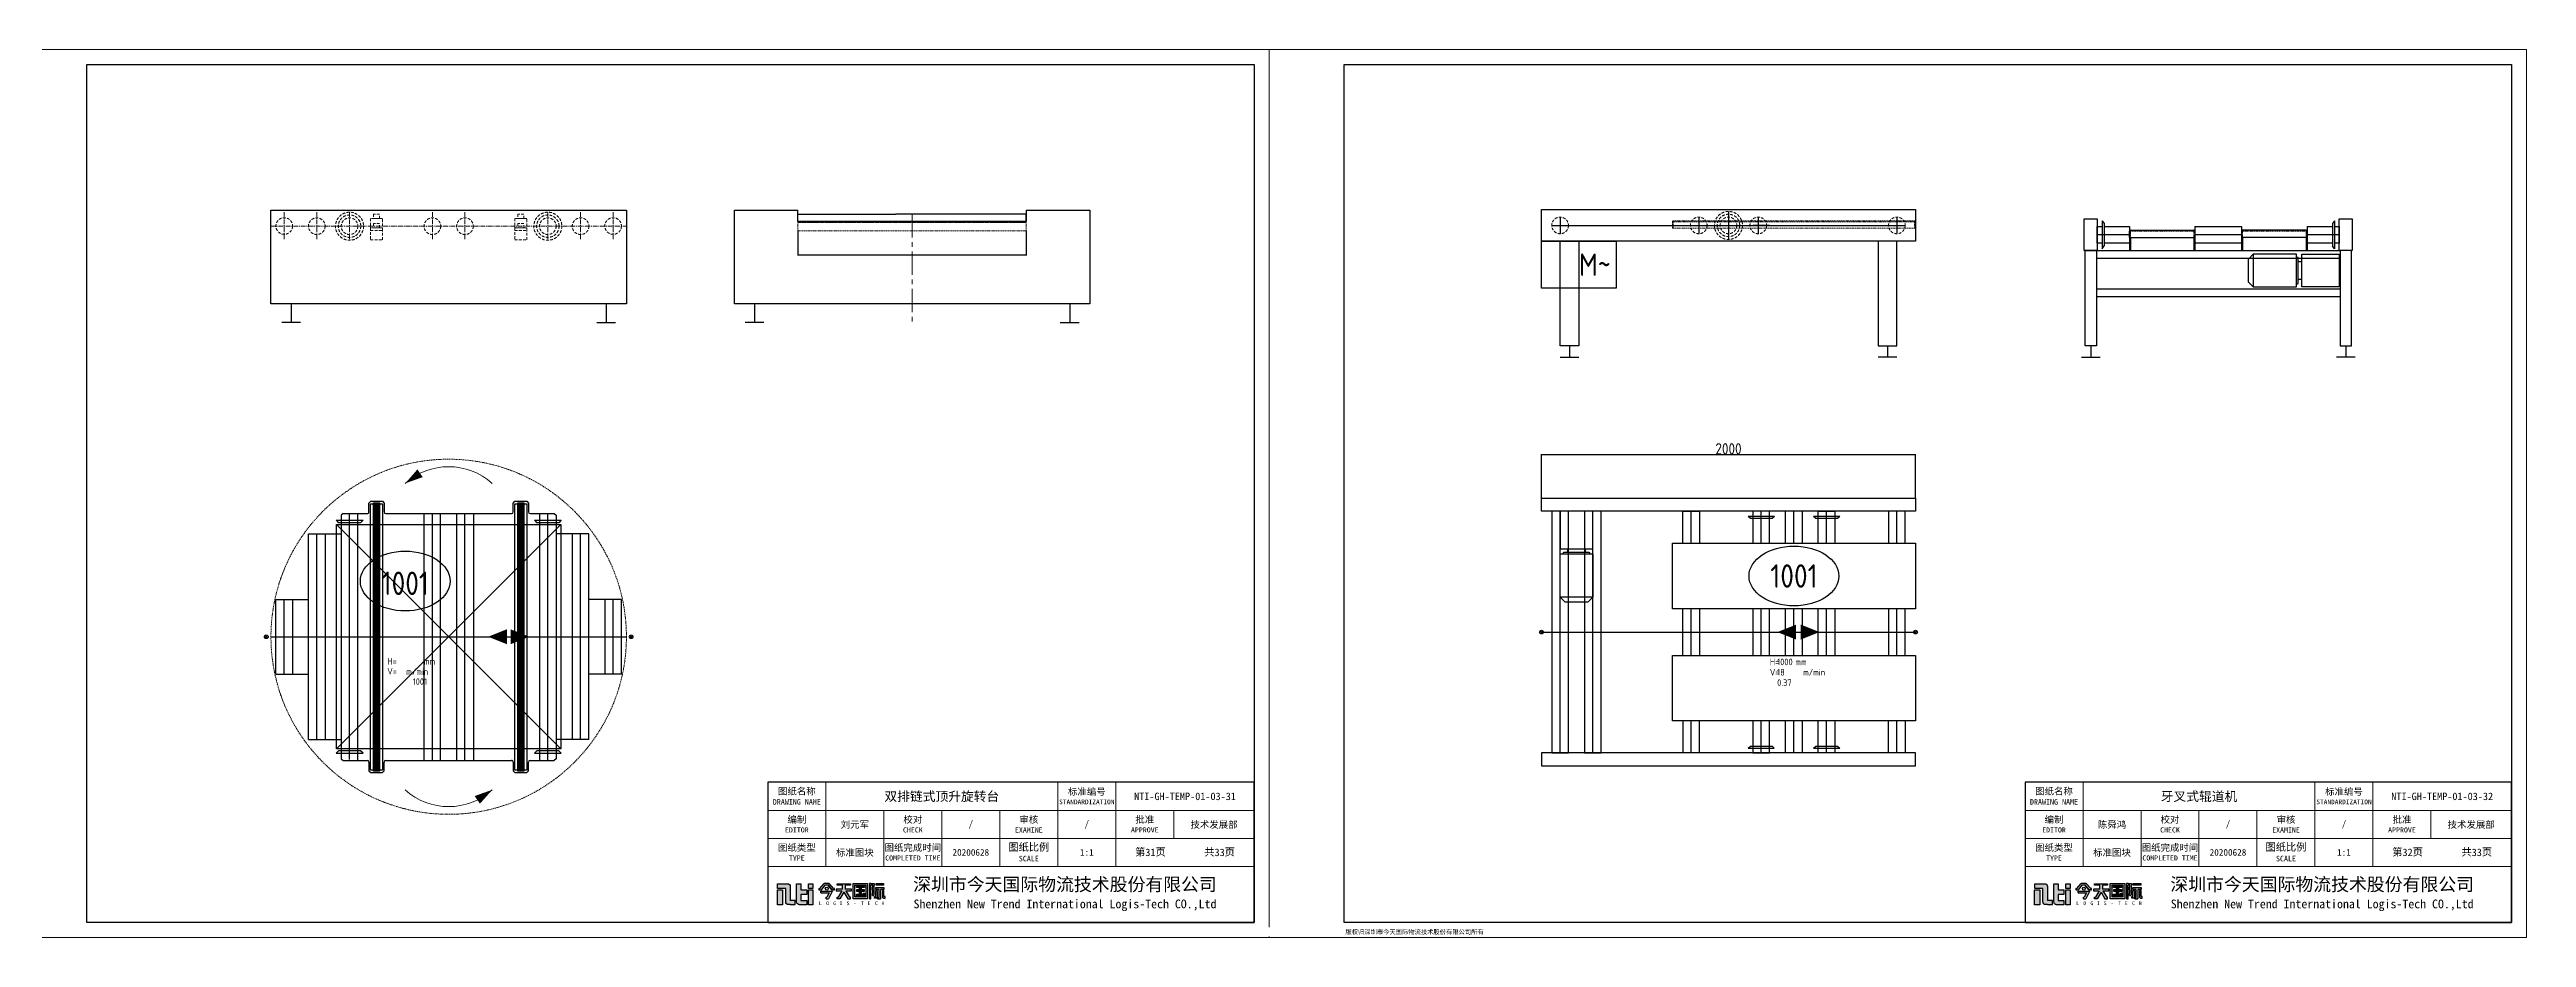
# Model space of a CAD drawing. Header units: millimetres. Extents: x 13310 to 204601, y -25828 to 2684.
# Drawn here: x 191361 to 204601, y -16324 to -11572 of the extents above; entities that cross this region are included whole.
import ezdxf
from ezdxf.enums import TextEntityAlignment as Align

# ---------------------------------------------------------------- set-up
doc = ezdxf.new("R2010")
doc.units = ezdxf.units.MM
for name, pattern in [('CENTER', [2, 1.25, -0.25, 0.25, -0.25]), ('DASHED', [0.75, 0.5, -0.25]), ('DASHED2', [9.525, 6.35, -3.175])]:
    doc.linetypes.add(name, pattern=pattern)
for name, color, linetype, lineweight in [('NTI-中心线层', 1, 'CENTER', 5), ('NTI-标注层', 3, 'Continuous', 9), ('NTI-细实线', 7, 'Continuous', 9), ('NTI-虚线层', 5, 'DASHED2', 9)]:
    doc.layers.add(name, color=color, linetype=linetype, lineweight=lineweight)
for name, color, linetype in [('NTI-功率', 6, 'Continuous'), ('NTI-电气控制', 1, 'Continuous'), ('NTI-粗实线', 7, 'Continuous'), ('NTI-编号层', 6, 'Continuous')]:
    doc.layers.add(name, color=color, linetype=linetype)
doc.layers.add('NTI-输送设备', color=7, linetype='Continuous', plot=False)
doc.styles.add('NTI标准图块应用文字样式', font='gbenor.shx', dxfattribs={"height": 3.5})
doc.styles.get("Standard").update_dxf_attribs({"font": 'gbenor.shx'})
doc.styles.add('标题栏', font='')
doc.styles.get('标题栏').set_extended_font_data('SimSun')
doc.dimstyles.new('ISO-25', dxfattribs={"dimtxt": 2.5, "dimasz": 2.5, "dimexe": 1.25, "dimexo": 0.625, "dimtad": 1, "dimtxsty": 'Standard', "dimcen": 2.5, "dimadec": 0, "dimazin": 0, "dimtfac": 1, "dimtmove": 0, "dimatfit": 3, "dimfxl": 1, "dimarcsym": 0})

# ---------------------------------------------------------------- blocks, each defined once
blk = doc.blocks.new('*U246')
for p, q in [((-842, 0), (-842, -100)), ((842, 0), (842, -100)), ((-792, -100), (-892, -100)), ((792, -100), (892, -100))]:
    blk.add_line(p, q)
blk.add_lwpolyline([(-950, 500), (950, 500), (950, 0), (-950, 0)], close=True)
at = {"layer": 'NTI-中心线层', "color": 1, "ltscale": 20}
for p, q in [((-950, 415), (950, 415)), ((-879, 490), (-879, 341)), ((-705, 490), (-705, 340)), ((-530, 490), (-530, 340)), ((-87, 490), (-87, 340)), ((87, 490), (87, 340)), ((530, 490), (530, 340)), ((705, 490), (705, 340)), ((879, 490), (879, 341))]:
    blk.add_line(p, q, dxfattribs=at)
at = {"layer": 'NTI-编号层', "linetype": 'DASHED', "lineweight": 9, "ltscale": 30}
for points in [[(-418, 342), (-353, 342), (-353, 406), (-418, 406)], [(-402, 406), (-369, 406), (-369, 430), (-402, 430)], [(353, 342), (418, 342), (418, 406), (353, 406)], [(369, 406), (402, 406), (402, 430), (369, 430)]]:
    blk.add_lwpolyline(points, close=True, dxfattribs=at)
at = {"layer": 'NTI-输送设备', "linetype": 'DASHED', "lineweight": 9, "ltscale": 30}
for points in [[(-418, 392), (-353, 392), (-353, 456), (-418, 456)], [(-402, 456), (-369, 456), (-369, 480), (-402, 480)], [(353, 392), (418, 392), (418, 456), (353, 456)], [(369, 456), (402, 456), (402, 480), (369, 480)]]:
    blk.add_lwpolyline(points, close=True, dxfattribs=at)
for centre, radius in [((-879, 416), 44.5), ((-705, 415), 44.5), ((-530, 415), 75), ((-530, 415), 60), ((-530, 415), 44.5), ((-87, 415), 44.5), ((87, 415), 44.5), ((530, 415), 75), ((530, 415), 60), ((530, 415), 44.5), ((705, 415), 44.5), ((879, 416), 44.5)]:
    blk.add_circle(centre, radius, dxfattribs=at)
blk = doc.blocks.new('*D238')
at = {"color": 0, "lineweight": -2, "transparency": 16777216}
for p, q in [((-610, 490), (-610, 359)), ((610, 490), (610, 359)), ((-608, 361), (608, 361))]:
    blk.add_line(p, q, dxfattribs=at)
at = {"color": 0, "transparency": 16777216}
for points in [[(-608, 361), (-608, 360), (-610, 361)], [(608, 361), (608, 360), (610, 361)]]:
    blk.add_solid(points, dxfattribs=at)
at = {"layer": 'Defpoints', "color": 0, "transparency": 16777216}
for p in [(-610, 491), (610, 491), (610, 361)]:
    blk.add_point(p, dxfattribs=at)
at = {"color": 0, "transparency": 16777216, "insert": (0, 363), "char_height": 2.5, "attachment_point": 5}
blk.add_mtext('1220', dxfattribs=at)
blk = doc.blocks.new('图块标准图框标题栏')
h = blk.add_hatch(color=1)
h.dxf.hatch_style = 1
h.paths.add_polyline_path([(-126.08, 8.76), (-127.42, 8.76), (-127.42, 4.73), (-126.08, 4.73)])
h.paths.add_polyline_path([(-124, 9.62, 0.414214), (-124.75, 10.37), (-125.22, 10.37), (-127.41, 10.37), (-127.41, 9.11), (-125.22, 9.11), (-125.22, 5.54, 0.414214), (-124.47, 4.79), (-124, 4.79), (-122.69, 4.79), (-122.69, 5.9), (-124, 5.9)])
h.paths.add_polyline_path([(-121.17, 8.75), (-121.17, 10.37), (-122.3, 10.37), (-122.3, 5.5, 0.414214), (-121.55, 4.75), (-121.17, 4.75), (-119.6, 4.75), (-119.6, 5.89), (-121.17, 5.89), (-121.17, 7.51), (-119.6, 7.51), (-119.6, 8.75)])
h.paths.add_polyline_path([(-117.97, 8.75), (-119.09, 8.75), (-119.09, 4.75), (-117.97, 4.75)])
h.paths.add_polyline_path([(-117.97, 10.37), (-119.09, 10.37), (-119.09, 9.13), (-117.97, 9.13)])
h = blk.add_hatch(color=256)
h.dxf.hatch_style = 1
h.paths.add_polyline_path([(-113.64, 10.45), (-114.96, 10.45), (-116.14, 9.05), (-116.4, 9.05), (-116.4, 8.75), (-115.7, 8.75), (-114.6, 10.05), (-114, 10.05), (-112.9, 8.75), (-112.2, 8.75), (-112.2, 9.05), (-112.45, 9.05)])
h.paths.add_polyline_path([(-113.88, 9.05, 1), (-114.66, 9.05, 1)])
h.paths.add_polyline_path([(-112.8, 8.25), (-112.8, 8.35), (-115.8, 8.35), (-115.8, 7.95), (-113.6, 7.95), (-114.2, 6.75), (-114.4, 6.75), (-114.4, 6.35), (-113.75, 6.35)])
h.paths.add_polyline_path([(-107.63, 8.95), (-109.33, 8.95), (-109.33, 9.95), (-107.93, 9.95), (-107.93, 10.35), (-111.43, 10.35), (-111.43, 9.95), (-110.03, 9.95), (-110.03, 8.95), (-111.73, 8.95), (-111.73, 8.45), (-110.19, 8.45), (-111.19, 6.75), (-111.43, 6.75), (-111.43, 6.35), (-110.73, 6.35), (-109.68, 8.14), (-108.63, 6.35), (-107.93, 6.35), (-107.93, 6.75), (-108.16, 6.75), (-109.16, 8.45), (-107.63, 8.45)])
h.paths.add_polyline_path([(-103.33, 10.45), (-107.23, 10.45), (-107.23, 6.35), (-103.33, 6.35)])
h.paths.add_polyline_path([(-106.73, 9.95), (-103.83, 9.95), (-103.83, 6.85), (-106.73, 6.85)], flags=16)
h.paths.add_polyline_path([(-106.33, 8.75), (-105.53, 8.75), (-105.53, 9.35), (-106.33, 9.35), (-106.33, 9.65), (-104.13, 9.65), (-104.13, 9.35), (-105.03, 9.35), (-105.03, 8.75), (-104.13, 8.75), (-104.13, 8.35), (-105.03, 8.35), (-105.03, 7.55), (-104.43, 7.55), (-104.43, 7.85), (-104.13, 7.85), (-104.13, 7.55), (-104.13, 7.15), (-106.33, 7.15), (-106.33, 7.55), (-105.53, 7.55), (-105.53, 8.35), (-106.33, 8.35)], flags=0)
h.paths.add_polyline_path([(-101.57, 8.95), (-101.67, 9.05), (-101.67, 9.15), (-101.57, 9.25), (-101.57, 9.95), (-101.57, 10.45), (-102.47, 10.45), (-102.87, 10.45), (-102.87, 6.35), (-102.47, 6.35), (-102.47, 9.95), (-101.97, 9.95), (-101.97, 9.45), (-102.07, 9.45), (-102.07, 8.75), (-101.97, 8.65), (-101.97, 7.85), (-102.07, 7.75), (-102.07, 7.25), (-101.97, 7.25), (-101.82, 7.25, 0.414214), (-101.57, 7.5)])
h.paths.add_polyline_path([(-98.97, 9.35), (-101.17, 9.35), (-101.17, 8.85), (-100.37, 8.85), (-100.37, 6.65), (-100.67, 6.65), (-100.67, 6.35), (-100.37, 6.35), (-100.07, 6.35), (-100.02, 6.35, 0.414214), (-99.77, 6.6), (-99.77, 8.85), (-98.97, 8.85)])
h.paths.add_polyline_path([(-99.07, 10.45), (-101.07, 10.45), (-101.07, 9.95), (-99.07, 9.95)])
h.paths.add_polyline_path([(-100.77, 8.55), (-101.17, 8.55), (-101.17, 6.95), (-101.47, 6.95), (-101.47, 6.55), (-101.17, 6.55), (-101.02, 6.55, 0.414214), (-100.77, 6.8)])
h.paths.add_polyline_path([(-98.97, 8.55), (-99.37, 8.55), (-99.37, 6.8, 0.414214), (-99.12, 6.55), (-98.97, 6.55), (-98.67, 6.55), (-98.67, 6.95), (-98.97, 6.95)])
h = blk.add_hatch(color=256)
h.dxf.hatch_style = 1
h.paths.add_polyline_path([(-105.03, 8.75), (-105.03, 9.35), (-104.13, 9.35), (-104.13, 9.65), (-106.33, 9.65), (-106.33, 9.35), (-105.53, 9.35), (-105.53, 8.75), (-106.33, 8.75), (-106.33, 8.35), (-105.53, 8.35), (-105.53, 7.55), (-106.33, 7.55), (-106.33, 7.15), (-104.13, 7.15), (-104.13, 7.55), (-104.13, 7.85), (-104.43, 7.85), (-104.43, 7.55), (-105.03, 7.55), (-105.03, 8.35), (-104.13, 8.35), (-104.13, 8.75)])
for p, q in [((-116.4, 9.05), (-116.4, 8.75)), ((-116.4, 9.05), (-116.14, 9.05)), ((-116.4, 8.75), (-115.7, 8.75)), ((-116.14, 9.05), (-114.96, 10.45)), ((-115.8, 7.95), (-113.6, 7.95)), ((-115.7, 8.75), (-114.6, 10.05)), ((-113.64, 10.45), (-114.96, 10.45)), ((-114.6, 10.05), (-114, 10.05)), ((-114.6, 10.05), (-114, 10.05)), ((-114.4, 6.35), (-114.4, 6.75)), ((-114.4, 6.75), (-114.2, 6.75)), ((-113.6, 7.95), (-114.2, 6.75)), ((-114, 10.05), (-112.9, 8.75)), ((-112.9, 8.75), (-114, 10.05)), ((-112.8, 8.25), (-113.75, 6.35)), ((-112.45, 9.05), (-113.64, 10.45)), ((-112.9, 8.75), (-112.2, 8.75)), ((-112.2, 8.75), (-112.9, 8.75)), ((-112.2, 9.05), (-112.45, 9.05)), ((-112.2, 8.75), (-112.2, 9.05)), ((-111.43, 6.75), (-111.19, 6.75)), ((-111.43, 6.35), (-111.43, 6.75)), ((-110.19, 8.45), (-111.19, 6.75)), ((-109.68, 8.14), (-110.73, 6.35)), ((-109.68, 8.14), (-108.63, 6.35)), ((-109.16, 8.45), (-108.16, 6.75)), ((-107.93, 6.75), (-108.16, 6.75)), ((-107.93, 6.35), (-107.93, 6.75)), ((-102.07, 7.25), (-101.97, 7.25)), ((-101.57, 9.25), (-101.67, 9.15)), ((-101.67, 9.15), (-101.67, 9.05)), ((-101.57, 8.95), (-101.67, 9.05)), ((-110.73, 6.35), (-111.43, 6.35)), ((-108.63, 6.35), (-107.93, 6.35))]:
    blk.add_line(p, q)
at = {"color": 7, "linetype": 'Continuous'}
for p, q in [((-115.8, 7.95), (-115.8, 8.35)), ((-115.8, 8.35), (-112.8, 8.35)), ((-112.8, 8.35), (-112.8, 8.25)), ((-99.77, 6.6), (-99.77, 8.65))]:
    blk.add_line(p, q, dxfattribs=at)
at = {"color": 1}
for points in [[(-127.42, 8.76), (-126.08, 8.76), (-126.08, 4.73), (-127.42, 4.73)], [(-119.09, 10.37), (-117.97, 10.37), (-117.97, 9.13), (-119.09, 9.13)], [(-119.09, 8.75), (-117.97, 8.75), (-117.97, 4.75), (-119.09, 4.75)]]:
    blk.add_lwpolyline(points, close=True, dxfattribs=at)
for points in [[(-125.22, 9.11), (-127.41, 9.11), (-127.41, 10.37), (-125.22, 10.37)], [(-121.17, 8.75), (-119.6, 8.75), (-119.6, 7.51), (-121.17, 7.51)], [(-121.17, 7.51), (-121.17, 5.89)], [(-124, 4.79), (-122.69, 4.79), (-122.69, 5.9), (-124, 5.9)], [(-121.17, 5.89), (-119.6, 5.89), (-119.6, 4.75), (-121.17, 4.75)]]:
    blk.add_lwpolyline(points, dxfattribs=at)
for points in [[(-125.22, 10.37), (-124.75, 10.37, -0.414214), (-124, 9.62), (-124, 5.9)], [(-124, 4.79), (-124.47, 4.79, -0.414214), (-125.22, 5.54), (-125.22, 9.11)], [(-121.17, 4.75), (-121.55, 4.75, -0.414214), (-122.3, 5.5), (-122.3, 10.37), (-121.17, 10.37), (-121.17, 8.75)]]:
    blk.add_lwpolyline(points, format="xyb", dxfattribs=at)
for points in [[(-110.03, 8.95), (-111.73, 8.95), (-111.73, 8.45), (-110.19, 8.45)], [(-110.03, 9.95), (-111.43, 9.95), (-111.43, 10.35), (-107.93, 10.35), (-107.93, 9.95), (-109.33, 9.95)], [(-110.03, 8.95), (-110.03, 9.95)], [(-109.33, 9.95), (-109.33, 8.95)], [(-109.16, 8.45), (-107.63, 8.45), (-107.63, 8.95), (-109.33, 8.95)], [(-105.53, 9.35), (-106.33, 9.35), (-106.33, 9.65), (-104.13, 9.65), (-104.13, 9.35), (-105.03, 9.35)], [(-105.53, 8.75), (-106.33, 8.75), (-106.33, 8.35), (-105.53, 8.35)], [(-104.13, 7.55), (-104.13, 7.15), (-106.33, 7.15), (-106.33, 7.55), (-105.53, 7.55)], [(-105.53, 8.75), (-105.53, 9.35)], [(-105.53, 7.55), (-105.53, 8.35)], [(-105.03, 9.35), (-105.03, 8.75)], [(-105.03, 8.35), (-104.13, 8.35), (-104.13, 8.75), (-105.03, 8.75)], [(-105.03, 8.35), (-105.03, 7.55)], [(-105.03, 7.55), (-104.43, 7.55)], [(-104.43, 7.55), (-104.43, 7.85), (-104.13, 7.85), (-104.13, 7.55)], [(-102.47, 10.45), (-102.87, 10.45), (-102.87, 6.35), (-102.47, 6.35), (-102.47, 9.95)], [(-102.47, 10.45), (-101.57, 10.45), (-101.57, 9.95)], [(-101.97, 9.95), (-102.47, 9.95)], [(-101.57, 9.25), (-101.57, 9.95)], [(-101.17, 6.55), (-101.47, 6.55), (-101.47, 6.95), (-101.17, 6.95)], [(-100.37, 8.85), (-101.17, 8.85), (-101.17, 9.35), (-98.97, 9.35), (-98.97, 8.85), (-99.77, 8.85)], [(-100.37, 6.35), (-100.67, 6.35), (-100.67, 6.65), (-100.37, 6.65)], [(-100.37, 8.85), (-100.37, 6.65)], [(-98.97, 6.55), (-98.67, 6.55), (-98.67, 6.95), (-98.97, 6.95)]]:
    blk.add_lwpolyline(points)
for points in [[(-107.23, 10.45), (-103.33, 10.45), (-103.33, 6.35), (-107.23, 6.35)], [(-106.73, 9.95), (-103.83, 9.95), (-103.83, 6.85), (-106.73, 6.85)], [(-101.07, 10.45), (-99.07, 10.45), (-99.07, 9.95), (-101.07, 9.95)]]:
    blk.add_lwpolyline(points, close=True)
at = {"color": 7, "linetype": 'Continuous'}
for points in [[(-104.13, 9.55), (-104.13, 9.65), (-106.33, 9.65)], [(-102.07, 7.25), (-102.07, 7.75), (-101.97, 7.85), (-101.97, 8.65), (-102.07, 8.75), (-102.07, 9.45), (-101.97, 9.45), (-101.97, 9.95)], [(-114.4, 6.35), (-113.75, 6.35)], [(-100.67, 6.35), (-100.67, 6.55)], [(-100.67, 6.35), (-100.07, 6.35)], [(-100.02, 6.35), (-100.07, 6.35)]]:
    blk.add_lwpolyline(points, dxfattribs=at)
for points in [[(-101.97, 7.25), (-101.82, 7.25, 0.414214), (-101.57, 7.5), (-101.57, 8.95)], [(-101.17, 6.95), (-101.17, 8.55), (-100.77, 8.55), (-100.77, 6.8, -0.414214), (-101.02, 6.55), (-101.17, 6.55)], [(-100.37, 6.35), (-100.02, 6.35, 0.414214), (-99.77, 6.6), (-99.77, 8.85)], [(-98.97, 6.95), (-98.97, 8.55), (-99.37, 8.55), (-99.37, 6.8, 0.414214), (-99.12, 6.55), (-98.97, 6.55)]]:
    blk.add_lwpolyline(points, format="xyb")
blk.add_circle((-114.27, 9.05), 0.388, dxfattribs=at)
at = {"layer": 'NTI-粗实线'}
blk.add_lwpolyline([(-130, 0), (0, 0), (0, 37.5), (-130, 37.5)], close=True, dxfattribs=at)
at = {"layer": 'NTI-细实线'}
for p, q in [((-114.5, 37.5), (-114.5, 15)), ((-52.5, 22.5), (-52.5, 37.5)), ((-37, 22.5), (-37, 37.5)), ((0, 30), (-130, 30)), ((-99, 30), (-99, 15)), ((-83.5, 30), (-83.5, 15)), ((-68, 30), (-68, 15)), ((-21.5, 30), (-21.5, 22.5)), ((0, 22.5), (-130, 22.5)), ((-52.5, 22.5), (-52.5, 15)), ((-37, 22.5), (-37, 15)), ((0, 15), (-130, 15))]:
    blk.add_line(p, q, dxfattribs=at)
at = {"style": '标题栏'}
blk.add_attdef('图纸名称', text='', height=2.5, dxfattribs=at).set_placement((-83.5, 33.75), align=Align.MIDDLE_CENTER)
for tag, height, p in [('标准编号', 2, (-18.5, 33.75)), ('编制人员', 1.8, (-106.75, 26.25)), ('校对人员', 1.8, (-75.75, 26.25)), ('审核人员', 1.8, (-44.75, 26.25)), ('批准', 1.8, (-10.75, 26.25)), ('图纸类型', 1.8, (-106.75, 18.75)), ('图纸完成时间', 1.8, (-75.75, 18.75)), ('图纸比例', 1.8, (-44.75, 18.75)), ('N', 2, (-27.75, 18.75)), ('N', 2, (-9.25, 18.75))]:
    blk.add_attdef(tag, text='', height=height, dxfattribs=at).set_placement(p, align=Align.MIDDLE)
at = {"layer": 'NTI-细实线', "color": 7, "style": '标题栏'}
for s, p in [('L', (-116.36, 4.64)), ('O', (-114.42, 4.64)), ('G', (-112.54, 4.64)), ('I', (-110.82, 4.64)), ('S', (-108.97, 4.64)), ('-', (-107.13, 4.64)), ('T', (-105.13, 4.64)), ('E', (-103.36, 4.64)), ('C', (-101.38, 4.64)), ('H', (-99.62, 4.64))]:
    blk.add_text(s, height=1, dxfattribs=at).set_placement(p)
at = {"layer": 'NTI-细实线', "attachment_point": 5, "style": '标题栏'}
for s, insert, char_height, width in [('图纸名称\\P{\\H0.83333x;DRAWING NAME}', (-122.25, 33.75), 1.8, 15.1979), ('标准编号\\P{\\H0.7x;STANDARDIZATION}', (-44.75, 33.75), 1.8, 15.1979), ('编制\\P{\\H0.75x;EDITOR}', (-122.25, 26.25), 1.8, 14.4665), ('校对\\P{\\H0.75x;CHECK}', (-91.25, 26.25), 1.8, 14.4665), ('审核\\P{\\H0.75x;EXAMINE}', (-60.25, 26.25), 1.8, 14.4665), ('批准\\P{\\H0.75x;APPROVE}', (-29.25, 26.25), 1.8, 14.4665), ('图纸类型\\P{\\H0.75x;TYPE}', (-122.25, 18.75), 1.8, 14.4665), ('图纸完成时间\\P{\\H0.75x;COMPLETED TIME}', (-91.25, 18.75), 1.8, 17.2878), ('图纸比例\\P{\\H0.75x;SCALE}', (-60.25, 18.75), 2, 14.4665), ('第  页', (-27.75, 18.75), 2, 24.25), ('共  页', (-9.25, 18.75), 2, 24.25), ('深圳市今天国际物流技术股份有限公司\\P{\\H0.66667x;Shenzhen New Trend International Logis-Tech CO.,Ltd}', (-50.58, 7.5), 3.5, 116.0664)]:
    blk.add_mtext(s, dxfattribs=dict(at, insert=insert, char_height=char_height, width=width))
blk = doc.blocks.new('NTI-物流方向示意')
at = {"layer": 'NTI-标注层'}
blk.add_lwpolyline([(0, 0, 0, 80, 0), (-100, 0, 50, 50, 0)], format="xyseb", dxfattribs=at)
blk = doc.blocks.new('*U374')
at = {"layer": 'NTI-标注层'}
for points in [[(-232, 821, 0, 50, 0), (-153, 875, 50, 50, 0)], [(233, -819, 0, 50, 0), (153, -873, 50, 50, 0)]]:
    blk.add_lwpolyline(points, format="xyseb", dxfattribs=at)
for centre, start, end in [((0, 564), 47.7626, 132.2374), ((0, -563), 227.7626, 312.2374)]:
    blk.add_arc(centre, 346, start, end, dxfattribs=at)
at = {"layer": 'NTI-编号层', "ltscale": 10}
blk.add_ellipse((-232, 298), major_axis=(240, 0), ratio=0.666667, dxfattribs=at)
at = {"layer": 'NTI-虚线层'}
blk.add_circle((0, 0), 950, dxfattribs=at)
at = {"layer": 'NTI-输送设备'}
for p, q in [((-426, 715), (-417, 725)), ((-426, 668), (-426, 715)), ((-417, 725), (-354, 725)), ((-354, 725), (-345, 715)), ((-345, 715), (-345, 668)), ((345, 715), (354, 725)), ((345, 668), (345, 715)), ((354, 725), (417, 725)), ((417, 725), (426, 715)), ((426, 715), (426, 668)), ((-749, 550), (-574, 550)), ((-602, 623), (-589, 610)), ((-564, 659), (-575, 650)), ((-575, 650), (-574, -653)), ((-564, 659), (-435, 659)), ((-458, 623), (-471, 610)), ((-336, 659), (336, 659)), ((435, 659), (564, 659)), ((458, 623), (471, 610)), ((564, 659), (574, 650)), ((574, 650), (575, -653)), ((749, 550), (575, 550)), ((602, 623), (589, 610)), ((-924, 200), (-749, 200)), ((924, 200), (749, 200)), ((-924, -200), (-749, -200)), ((924, -200), (749, -200)), ((-749, -550), (-574, -550)), ((-602, -623), (-589, -610)), ((-574, -653), (-564, -662)), ((-564, -662), (-435, -662)), ((-458, -623), (-471, -610)), ((-336, -662), (336, -662)), ((458, -623), (471, -610)), ((575, -653), (564, -662)), ((749, -550), (575, -550)), ((602, -623), (589, -610)), ((-426, -671), (-426, -718)), ((-426, -718), (-417, -727)), ((-417, -727), (-354, -727)), ((-354, -727), (-345, -718)), ((-345, -718), (-345, -671)), ((345, -671), (345, -718)), ((345, -718), (354, -727)), ((354, -727), (417, -727)), ((417, -727), (426, -718)), ((426, -718), (426, -671)), ((435, -662), (564, -662))]:
    blk.add_line(p, q, dxfattribs=at)
at = {"layer": 'NTI-输送设备', "color": 1}
for p, q in [((-705, -550), (-705, 550)), ((-530, -656), (-530, 659)), ((-87, -662), (-87, 659)), ((87, -662), (87, 659)), ((530, -662), (530, 659)), ((705, -550), (705, 550)), ((-879, -200), (-879, 200)), ((879, -200), (879, 200)), ((-950, 0), (950, 0))]:
    blk.add_line(p, q, dxfattribs=at)
at = {"layer": 'NTI-输送设备', "color": 3}
for p, q in [((-600, 600), (600, -600)), ((600, 600), (-600, -600))]:
    blk.add_line(p, q, dxfattribs=at)
at = {"layer": 'NTI-输送设备', "color": 5}
for p, q in [((-968, -7), (-982, 7)), ((-968, 7), (-982, -7)), ((968, -7), (982, 7)), ((968, 7), (982, -7))]:
    blk.add_line(p, q, dxfattribs=at)
at = {"layer": 'NTI-输送设备'}
for points in [[(-402, -714), (-418, -714), (-418, 711), (-402, 711)], [(-369, 711), (-353, 711), (-353, -714), (-369, -714)], [(369, -714), (353, -714), (353, 711), (369, 711)], [(402, 711), (418, 711), (418, -714), (402, -714)], [(-749, -550), (-749, 550)], [(-660, 550), (-660, -550)], [(-602, 623), (-458, 623)], [(-471, 610), (-589, 610)], [(-485, -662), (-485, 659)], [(-132, 659), (-132, -662)], [(-43, -662), (-43, 659)], [(43, -662), (43, 659)], [(132, 659), (132, -662)], [(458, 623), (602, 623)], [(589, 610), (471, 610)], [(486, 659), (486, -662)], [(660, 550), (660, -550)], [(749, -550), (749, 550)], [(-924, -200), (-924, 200)], [(-835, 200), (-835, -200)], [(835, 200), (835, -200)], [(924, -200), (924, 200)], [(-602, -623), (-458, -623)], [(-471, -610), (-589, -610)], [(458, -623), (602, -623)], [(589, -610), (471, -610)]]:
    blk.add_lwpolyline(points, dxfattribs=at)
at = {"layer": 'NTI-输送设备', "const_width": 32}
for points in [[(-386, 716), (-385, -719)], [(385, 716), (386, -719)]]:
    blk.add_lwpolyline(points, dxfattribs=at)
at = {"layer": 'NTI-输送设备'}
for points in [[(-369, -719), (-402, -719), (-402, 716), (-369, 716)], [(402, -719), (369, -719), (369, 716), (402, 716)]]:
    blk.add_lwpolyline(points, close=True, dxfattribs=at)
at = {"layer": 'NTI-输送设备', "color": 3}
blk.add_lwpolyline([(-600, 600), (600, 600), (600, -600), (-600, -600)], close=True, dxfattribs=at)
at = {"layer": 'NTI-输送设备', "color": 5}
for centre in [(-975, 0), (975, 0)]:
    blk.add_circle(centre, 10, dxfattribs=at)
at = {"layer": 'NTI-输送设备'}
for centre, start, end in [((-435, 668), 270, 0.0001), ((-336, 668), 180, 269.9998), ((336, 668), 270, 360), ((435, 668), 180, 270), ((-336, -671), 90.0003, 180), ((336, -671), 359.9999, 90), ((-435, -671), 0, 90), ((435, -671), 90, 180)]:
    blk.add_arc(centre, 9.05, start, end, dxfattribs=at)
at = {"layer": 'NTI-输送设备', "xscale": -1}
blk.add_blockref('NTI-物流方向示意', (211, 0), dxfattribs=at)
at = {"layer": 'NTI-输送设备'}
blk.add_blockref('NTI-物流方向示意', (431, 0), dxfattribs=at)
at = {"layer": 'NTI-功率', "style": 'NTI标准图块应用文字样式'}
blk.add_attdef('005电机功率(KW)', text='', height=35, dxfattribs=at).set_placement((-154, -240), align=Align.MIDDLE)
at = {"layer": 'NTI-标注层', "char_height": 35, "attachment_point": 1, "style": 'NTI标准图块应用文字样式'}
for s, insert in [('H=', (-328, -114)), ('mm', (-133, -114)), ('V=', (-328, -167)), ('m/min', (-227, -170))]:
    blk.add_mtext_dynamic_manual_height_columns(s, width=11.87, gutter_width=17.5, heights=[0], dxfattribs=dict(at, insert=insert))
at = {"layer": 'NTI-标注层', "style": 'NTI标准图块应用文字样式'}
for tag, p in [('003输送高度(mm)', (-292, -134)), ('004输送速度(m/min)', (-290, -189))]:
    blk.add_attdef(tag, text='', height=35, dxfattribs=at).set_placement(p, align=Align.MIDDLE_LEFT)
for tag, flags, p in [('旋转速度(m/min)', 1, (-154, -403)), ('011备注', 1, (-154, -356)), ('012设计单位', 3, (-154, -466))]:
    blk.add_attdef(tag, text='', height=35, dxfattribs=dict(at, flags=flags)).set_placement(p, align=Align.MIDDLE)
at = {"layer": 'NTI-标注层', "style": 'NTI标准图块应用文字样式', "flags": 1}
blk.add_attdef('005额定载荷(kg)', (-221, -517), '', height=35, dxfattribs=at)
at = {"layer": 'NTI-电气控制', "style": 'NTI标准图块应用文字样式', "flags": 3}
blk.add_attdef('007控制方式', text='', height=50, dxfattribs=at).set_placement((-203, -299), align=Align.MIDDLE)
at = {"layer": 'NTI-编号层', "style": 'NTI标准图块应用文字样式'}
blk.add_attdef('000设备编号', text='', height=125, dxfattribs=at).set_placement((-232, 286), align=Align.MIDDLE)
blk = doc.blocks.new('电机')
at = {"layer": 'NTI-输送设备', "color": 2}
blk.add_lwpolyline([(87, -200.5), (87, 0), (-87, 0), (-87, -200.5)], close=True, dxfattribs=at)
blk.add_lwpolyline([(-87, -459.1), (-61.8, -484.3), (61.8, -484.3), (87, -459.1), (-87, -459.1), (-87, -228.34), (87, -228.34), (87, -459.1)], dxfattribs=at)
for points in [[(-70.2, -228.34), (-70.2, -222.34, -0.41421356), (-66.6, -218.74), (66.6, -218.74, -0.41421356), (70.2, -222.34), (70.2, -228.34)], [(-48, -200.74), (-48, -215.14, -0.41421356), (-51.6, -218.74)], [(51.6, -218.74, -0.41421356), (48, -215.14), (48, -200.74)]]:
    blk.add_lwpolyline(points, format="xyb", dxfattribs=at)
blk = doc.blocks.new('*D377')
at = {"layer": 'Defpoints', "color": 0, "lineweight": -3, "transparency": 16777216}
for p in [(2000, 950), (0, 716), (2000, 716)]:
    blk.add_point(p, dxfattribs=at)
at = {"layer": 'NTI-标注层', "color": 0, "lineweight": -2, "transparency": 16777216}
for p, q in [((0, 717), (0, 952)), ((3, 950), (1998, 950)), ((2000, 717), (2000, 952))]:
    blk.add_line(p, q, dxfattribs=at)
at = {"layer": 'NTI-标注层', "color": 0, "lineweight": -3, "transparency": 16777216}
for points in [[(3, 951), (3, 950), (0, 950)], [(1998, 951), (1998, 950), (2000, 950)]]:
    blk.add_solid(points, dxfattribs=at)
at = {"layer": 'NTI-标注层', "color": 0, "transparency": 16777216, "insert": (1000, 981), "char_height": 60, "attachment_point": 5}
blk.add_mtext('2000', dxfattribs=at)
blk = doc.blocks.new('*U283')
at = {"layer": 'NTI-虚线层'}
blk.add_line((605, 690), (1895, 690), dxfattribs=at)
blk.add_lwpolyline([(605, 690), (600, 690), (600, 725, -0.414214), (605, 730), (1895, 730, -0.414214), (1900, 725), (1900, 690), (1895, 690), (1895, 722, 0.414214), (1893, 725), (608, 725, 0.414214), (605, 722)], format="xyb", close=True, dxfattribs=at)
at = {"layer": 'NTI-输送设备', "linetype": 'DASHED', "lineweight": 9, "ltscale": 30}
for p, q in [((-44, 705), (-44, 707)), ((1119, 705), (1119, 707))]:
    blk.add_line(p, q, dxfattribs=at)
at = {"layer": 'NTI-输送设备', "color": 1, "ltscale": 20}
for p, q in [((-44, 705), (1845, 705)), ((0, 750), (0, 661)), ((697, 705), (786, 705)), ((741, 750), (741, 661)), ((825, 705), (975, 705)), ((900, 780), (900, 631)), ((1119, 705), (1030, 705)), ((1059, 750), (1059, 661)), ((1800, 750), (1800, 661))]:
    blk.add_line(p, q, dxfattribs=at)
at = {"layer": 'NTI-输送设备'}
for p, q in [((0, 0), (100, 0)), ((50, 60), (50, 0)), ((1800, 0), (1700, 0)), ((1750, 60), (1750, 0))]:
    blk.add_line(p, q, dxfattribs=at)
for points in [[(-100, 790), (1900, 790), (1900, 620), (-100, 620)], [(-100, 620), (300, 620), (300, 370), (-100, 370)], [(0, 620), (100, 620), (100, 60), (0, 60)], [(1800, 620), (1700, 620), (1700, 60), (1800, 60)]]:
    blk.add_lwpolyline(points, close=True, dxfattribs=at)
at = {"layer": 'NTI-输送设备', "linetype": 'DASHED', "lineweight": 9, "ltscale": 30}
for centre, radius in [((0, 705), 44.5), ((741, 705), 44.5), ((900, 705), 75), ((900, 705), 60), ((900, 705), 44.5), ((1059, 705), 44.5), ((1800, 705), 44.5)]:
    blk.add_circle(centre, radius, dxfattribs=at)
at = {"layer": 'NTI-输送设备', "color": 7, "ltscale": 4, "insert": (186, 495), "char_height": 120, "width": 1665, "attachment_point": 5}
blk.add_mtext('M~', dxfattribs=at)
blk = doc.blocks.new('*U284')
for p, q in [((236, 700), (236, 570.5)), ((586, 700), (586, 570.5)), ((836, 700), (836, 570.5)), ((1186, 700), (1186, 570.5))]:
    blk.add_line(p, q)
at = {"layer": 'NTI-虚线层'}
for p, q in [((241, 672.5), (241, 570.5)), ((578.5, 675), (243.5, 675)), ((581, 570.5), (581, 672.5)), ((841, 570.5), (841, 672.5)), ((843.5, 675), (1178.5, 675)), ((1181, 672.5), (1181, 570.5)), ((241, 640), (236, 640)), ((586, 640), (581, 640)), ((836, 640), (841, 640)), ((1181, 640), (1186, 640))]:
    blk.add_line(p, q, dxfattribs=at)
for centre, start, end in [((243.5, 672.5), 90, 180), ((578.5, 672.5), 0, 90), ((843.5, 672.5), 90, 180), ((1178.5, 672.5), 0, 90)]:
    blk.add_arc(centre, 2.5, start, end, dxfattribs=at)
at = {"layer": 'NTI-输送设备'}
for p, q in [((90, 730.5), (90, 580.5)), ((90, 730.5), (101, 715.5)), ((101, 715.5), (101, 595.5)), ((236, 640), (236, 675)), ((241, 680), (581, 680)), ((586, 675), (586, 640)), ((836, 675), (836, 640)), ((1181, 680), (841, 680)), ((1186, 640), (1186, 675)), ((1332, 730.5), (1321, 715.5)), ((1321, 715.5), (1321, 595.5)), ((1332, 730.5), (1332, 580.5)), ((59.5, 570.5), (1362.5, 570.5)), ((59.5, 530.5), (1362.5, 530.5)), ((90, 580.5), (101, 595.5)), ((241, 640), (581, 640)), ((241, 640), (241, 570.5)), ((581, 640), (581, 570.5)), ((1181, 640), (841, 640)), ((841, 640), (841, 570.5)), ((1181, 640), (1181, 570.5)), ((1332, 580.5), (1321, 595.5)), ((59.5, 365), (1362.5, 365)), ((59.5, 325), (1362.5, 325)), ((-20.5, 0), (79.5, 0)), ((29.5, 60), (29.5, 0)), ((1442.5, 0), (1342.5, 0)), ((1392.5, 60), (1392.5, 0))]:
    blk.add_line(p, q, dxfattribs=at)
at = {"layer": 'NTI-输送设备', "color": 1}
for p, q in [((236, 655.5), (64.5, 655.5)), ((836, 655.5), (586, 655.5)), ((1358.5, 655.5), (1186, 655.5))]:
    blk.add_line(p, q, dxfattribs=at)
at = {"layer": 'NTI-输送设备'}
for points in [[(64.5, 740.5), (64.5, 570.5), (-5.5, 570.5), (-5.5, 740.5)], [(1427.5, 740.5), (1427.5, 570.5), (1357.5, 570.5), (1357.5, 740.5)], [(-0.5, 570.5), (59.5, 570.5), (59.5, 60), (-0.5, 60)], [(1422.5, 570.5), (1362.5, 570.5), (1362.5, 60), (1422.5, 60)]]:
    blk.add_lwpolyline(points, close=True, dxfattribs=at)
for points in [[(90, 611), (64.5, 611), (64.5, 700), (90, 700)], [(101, 700), (236, 700)], [(586, 700), (836, 700)], [(1186, 700), (1321, 700)], [(1332, 700), (1357.5, 700), (1357.5, 611), (1332, 611)], [(236, 611), (101, 611)], [(836, 611), (586, 611)], [(1321, 611), (1186, 611)]]:
    blk.add_lwpolyline(points, dxfattribs=at)
for centre, start, end in [((241, 675), 90, 180), ((581, 675), 0, 90), ((841, 675), 90, 180), ((1181, 675), 0, 90)]:
    blk.add_arc(centre, 5, start, end, dxfattribs=at)
at = {"layer": 'NTI-输送设备', "xscale": -1, "rotation": 270}
blk.add_blockref('电机', (1357.5, 463.5), dxfattribs=at)
blk = doc.blocks.new('旋转顶升移栽机（双排链左视）')
for p, q in [((-792.413, 0), (-892.413, 0)), ((-842.413, 100), (-842.413, 0)), ((792.413, 0), (892.413, 0)), ((842.413, 100), (842.413, 0))]:
    blk.add_line(p, q)
for points in [[(610, 600), (950, 600), (950, 100), (-950, 100), (-950, 600), (-610, 600)], [(610, 600), (610, 540), (-610, 540), (-610, 600)]]:
    blk.add_lwpolyline(points)
at = {"layer": 'NTI-中心线层', "color": 1}
blk.add_line((610, 535.5), (-610, 535.5), dxfattribs=at)
at = {"layer": 'NTI-中心线层', "color": 1, "ltscale": 100}
blk.add_line((0, 580), (0, 0), dxfattribs=at)
at = {"layer": 'NTI-虚线层'}
for points in [[(-86, 491), (-610, 491), (-610, 540)], [(-86, 491), (610, 491), (610, 540)]]:
    blk.add_lwpolyline(points, dxfattribs=at)
at = {"layer": 'NTI-输送设备'}
for points in [[(-610, 540), (-610, 580), (-86, 580)], [(610, 540), (610, 580), (-86, 580)]]:
    blk.add_lwpolyline(points, dxfattribs=at)
dim = blk.add_linear_dim(base=(610, 360.682), p1=(-610, 491), p2=(610, 491), dimstyle='ISO-25')
dim.commit()
dim.dimension.update_dxf_attribs({"geometry": '*D238', "text_midpoint": (0, 362.584)})
blk = doc.blocks.new('*U376')
at = {"layer": 'NTI-编号层'}
blk.add_ellipse((1350, 300), major_axis=(240, 0), ratio=0.666666667, dxfattribs=at)
at = {"layer": 'NTI-输送设备'}
for p, q in [((0, 646.5), (0, 716.5)), ((0, 716.5), (2000, 716.5)), ((2000, 716.5), (2000, 646.5)), ((2000, 646.5), (0, 646.5)), ((1105.386, 621), (1245.214, 621)), ((1105.386, 621), (1117.464, 610)), ((1117.464, 610), (1233.947, 610)), ((1233.947, 610), (1245.214, 621)), ((1454.786, 621), (1594.614, 621)), ((1454.786, 621), (1466.864, 610)), ((1466.864, 610), (1583.347, 610)), ((1583.347, 610), (1594.614, 621)), ((2000, -646.5), (0, -646.5)), ((0, -646.5), (0, -716.5)), ((1105.663, -621), (1117.455, -610)), ((1105.663, -621), (1244.937, -621)), ((1117.455, -610), (1233.937, -610)), ((1233.937, -610), (1244.937, -621)), ((1455.063, -621), (1466.855, -610)), ((1455.063, -621), (1594.337, -621)), ((1466.855, -610), (1583.337, -610)), ((1583.337, -610), (1594.337, -621)), ((2000, -716.5), (2000, -646.5)), ((0, -716.5), (2000, -716.5))]:
    blk.add_line(p, q, dxfattribs=at)
at = {"layer": 'NTI-输送设备', "color": 1}
for p, q in [((100, -646.5), (100, 646.5)), ((274.7, -646.5), (274.7, 646.5)), ((800, 475), (800, 646.5)), ((1175.3, 475), (1175.3, 646.5)), ((1350, 475), (1350, 646.5)), ((1524.7, 475), (1524.7, 646.5)), ((1900, 475), (1900, 646.5)), ((0, 0), (2000, 0)), ((800, -125), (800, 125)), ((1175.3, -125), (1175.3, 125)), ((1350, -125), (1350, 125)), ((1524.7, -125), (1524.7, 125)), ((1900, -125), (1900, 125)), ((800, -646.5), (800, -475)), ((1175.3, -646.5), (1175.3, -475)), ((1350, -646.5), (1350, -475)), ((1524.7, -646.5), (1524.7, -475)), ((1900, -646.5), (1900, -475))]:
    blk.add_line(p, q, dxfattribs=at)
at = {"layer": 'NTI-输送设备', "color": 5}
for p, q in [((-7.071, 7.071), (7.071, -7.071)), ((-7.071, -7.071), (7.071, 7.071)), ((1992.929, 7.071), (2007.071, -7.071)), ((1992.929, -7.071), (2007.071, 7.071))]:
    blk.add_line(p, q, dxfattribs=at)
at = {"layer": 'NTI-输送设备'}
for points in [[(55.5, 646.5), (55.5, -646.5), (144.5, -646.5), (144.5, 646.5)], [(230.2, 646.5), (230.2, -646.5), (319.2, -646.5), (319.2, 646.5)], [(700, 475), (2000, 475), (2000, 125), (700, 125)], [(700, -125), (2000, -125), (2000, -475), (700, -475)]]:
    blk.add_lwpolyline(points, close=True, dxfattribs=at)
for points in [[(755.5, 475), (755.5, 646.5), (844.5, 646.5), (844.5, 475)], [(1219.8, 475), (1219.8, 646.5), (1130.8, 646.5), (1130.8, 475)], [(1305.5, 475), (1305.5, 646.5)], [(1394.5, 646.5), (1394.5, 475)], [(1480.2, 475), (1480.2, 646.5), (1569.2, 646.5), (1569.2, 475)], [(1944.5, 475), (1944.5, 646.5), (1855.5, 646.5), (1855.5, 475)], [(755.5, -125), (755.5, 125)], [(844.5, 125), (844.5, -125)], [(1130.8, 125), (1130.8, -125)], [(1219.8, -125), (1219.8, 125)], [(1305.5, -125), (1305.5, 125)], [(1394.5, 125), (1394.5, -125)], [(1480.2, -125), (1480.2, 125)], [(1569.2, 125), (1569.2, -125)], [(1855.5, 125), (1855.5, -125)], [(1944.5, -125), (1944.5, 125)], [(755.5, -475), (755.5, -646.5)], [(844.5, -646.5), (844.5, -475)], [(1130.8, -475), (1130.8, -646.5), (1219.8, -646.5), (1219.8, -475)], [(1305.5, -646.5), (1305.5, -475)], [(1394.5, -475), (1394.5, -646.5)], [(1569.2, -475), (1569.2, -646.5), (1480.2, -646.5), (1480.2, -475)], [(1855.5, -646.5), (1855.5, -475)], [(1944.5, -475), (1944.5, -646.5)]]:
    blk.add_lwpolyline(points, dxfattribs=at)
at = {"layer": 'NTI-输送设备', "color": 5}
for centre in [(0, 0), (2000, 0)]:
    blk.add_circle(centre, 10, dxfattribs=at)
at = {"xscale": -1}
blk.add_blockref('NTI-物流方向示意', (1261.588, 0), dxfattribs=at)
blk.add_blockref('NTI-物流方向示意', (1486.588, 0))
at = {"layer": 'NTI-输送设备'}
blk.add_blockref('电机', (187.5, 646.5), dxfattribs=at)
at = {"layer": 'NTI-功率', "style": 'NTI标准图块应用文字样式'}
blk.add_attdef('005电机功率(KW)', text='', height=35, dxfattribs=at).set_placement((1260.122, -270.559), align=Align.MIDDLE_LEFT)
at = {"layer": 'NTI-标注层', "char_height": 35, "attachment_point": 7, "style": 'NTI标准图块应用文字样式'}
for s, insert in [('V=', (1221.139, -232.642)), ('H=', (1221.139, -177.225)), ('mm', (1357.17, -177.225)), ('m/min', (1398.673, -232.642))]:
    blk.add_mtext_dynamic_manual_height_columns(s, width=11.86881, gutter_width=17.5, heights=[0], dxfattribs=dict(at, insert=insert))
at = {"layer": 'NTI-标注层', "style": 'NTI标准图块应用文字样式'}
for tag, p in [('003输送高度(mm)', (1260.122, -159.725)), ('004输送速度(m/min)', (1260.122, -215.142))]:
    blk.add_attdef(tag, text='', height=35, dxfattribs=at).set_placement(p, align=Align.MIDDLE_LEFT)
for tag, flags, p in [('005额定载荷(kg)', 1, (1260.122, -325.975)), ('011备注', 1, (1260.122, -381.392)), ('012设计单位', 3, (1260.122, -436.809))]:
    blk.add_attdef(tag, text='', height=35, dxfattribs=dict(at, flags=flags)).set_placement(p, align=Align.MIDDLE_LEFT)
at = {"layer": 'NTI-电气控制', "style": 'NTI标准图块应用文字样式', "flags": 3}
blk.add_attdef('007控制方式', (2648.347, -659.168), '', height=35, dxfattribs=at)
at = {"layer": 'NTI-编号层', "style": 'NTI标准图块应用文字样式'}
blk.add_attdef('000设备编号', text='', height=125, dxfattribs=at).set_placement((1350, 300), align=Align.MIDDLE)
at = {"layer": 'NTI-标注层'}
dim = blk.add_linear_dim(base=(2000, 950.312), p1=(0, 716.5), p2=(2000, 716.5), dimstyle='ISO-25', override={"dimtxt": 60, "dimfxl": 2.5}, dxfattribs=at)
dim.commit()
dim.dimension.update_dxf_attribs({"geometry": '*D377', "text_midpoint": (1000, 980.937)})

msp = doc.modelspace()

# ---------------------------------------------------------------- linework, layer by layer
at = {"layer": 'NTI-粗实线'}
for points in [[(191561, -16244), (191561, -11652), (197801, -11652), (197801, -16244)], [(198281, -16244), (198281, -11652), (204521, -11652), (204521, -16244)]]:
    msp.add_lwpolyline(points, close=True, dxfattribs=at)
at = {"layer": 'NTI-细实线'}
for points in [[(191161, -16324), (191161, -11572), (197881, -11572), (197881, -16324)], [(197881, -16324), (197881, -11572), (204601, -11572), (204601, -16324)]]:
    msp.add_lwpolyline(points, close=True, dxfattribs=at)

# ---------------------------------------------------------------- block references
for name, p in [('*U283', (199436, -13219)), ('*U284', (202243, -13219))]:
    msp.add_blockref(name, p)
msp.add_blockref('*U376', (199336, -14690)).add_auto_attribs({'000设备编号': '1001', '003输送高度(mm)': '1000', '004输送速度(m/min)': '18', '005电机功率(KW)': '0.37'})
ref = msp.add_blockref('图块标准图框标题栏', (197801, -16244), dxfattribs=dict(xscale=20, yscale=20, zscale=20))
ref.add_attrib('图纸名称', '双排链式顶升旋转台', dxfattribs={"height": 50, "style": '标题栏'}).set_placement((196131, -15569), align=Align.MIDDLE_CENTER)
ref.add_attrib('标准编号', 'NTI-GH-TEMP-01-03-31', dxfattribs={"height": 40, "style": '标题栏'}).set_placement((197431, -15569), align=Align.MIDDLE)
ref.add_attrib('图纸类型', '标准图块', dxfattribs={"height": 36, "style": '标题栏'}).set_placement((195666, -15869), align=Align.MIDDLE)
ref.add_attrib('图纸比例', '1:1', dxfattribs={"height": 36, "style": '标题栏'}).set_placement((196906, -15869), align=Align.MIDDLE)
ref.add_attrib('图纸完成时间', '20200628', dxfattribs={"height": 36, "style": '标题栏'}).set_placement((196286, -15869), align=Align.MIDDLE)
ref.add_attrib('编制人员', '刘元军', dxfattribs={"height": 36, "style": '标题栏'}).set_placement((195666, -15719), align=Align.MIDDLE)
ref.add_attrib('校对人员', '/', dxfattribs={"height": 36, "style": '标题栏'}).set_placement((196286, -15719), align=Align.MIDDLE)
ref.add_attrib('审核人员', '/', dxfattribs={"height": 36, "style": '标题栏'}).set_placement((196906, -15719), align=Align.MIDDLE)
ref.add_attrib('批准', '技术发展部', dxfattribs={"height": 36, "style": '标题栏'}).set_placement((197586, -15719), align=Align.MIDDLE)
ref.add_attrib('N', '33', dxfattribs={"height": 40, "style": '标题栏'}).set_placement((197616, -15869), align=Align.MIDDLE)
ref.add_attrib('N', '31', dxfattribs={"height": 40, "style": '标题栏'}).set_placement((197246, -15869), align=Align.MIDDLE)
ref = msp.add_blockref('图块标准图框标题栏', (204521, -16244), dxfattribs=dict(xscale=20, yscale=20, zscale=20))
ref.add_attrib('图纸名称', '牙叉式辊道机', dxfattribs={"height": 50, "style": '标题栏'}).set_placement((202851, -15569), align=Align.MIDDLE_CENTER)
ref.add_attrib('标准编号', 'NTI-GH-TEMP-01-03-32', dxfattribs={"height": 40, "style": '标题栏'}).set_placement((204151, -15569), align=Align.MIDDLE)
ref.add_attrib('图纸类型', '标准图块', dxfattribs={"height": 36, "style": '标题栏'}).set_placement((202386, -15869), align=Align.MIDDLE)
ref.add_attrib('图纸比例', '1:1', dxfattribs={"height": 36, "style": '标题栏'}).set_placement((203626, -15869), align=Align.MIDDLE)
ref.add_attrib('图纸完成时间', '20200628', dxfattribs={"height": 36, "style": '标题栏'}).set_placement((203006, -15869), align=Align.MIDDLE)
ref.add_attrib('编制人员', '陈舜鸿', dxfattribs={"height": 36, "style": '标题栏'}).set_placement((202386, -15719), align=Align.MIDDLE)
ref.add_attrib('校对人员', '/', dxfattribs={"height": 36, "style": '标题栏'}).set_placement((203006, -15719), align=Align.MIDDLE)
ref.add_attrib('审核人员', '/', dxfattribs={"height": 36, "style": '标题栏'}).set_placement((203626, -15719), align=Align.MIDDLE)
ref.add_attrib('批准', '技术发展部', dxfattribs={"height": 36, "style": '标题栏'}).set_placement((204306, -15719), align=Align.MIDDLE)
ref.add_attrib('N', '33', dxfattribs={"height": 40, "style": '标题栏'}).set_placement((204336, -15869), align=Align.MIDDLE)
ref.add_attrib('N', '32', dxfattribs={"height": 40, "style": '标题栏'}).set_placement((203966, -15869), align=Align.MIDDLE)
at = {"layer": 'NTI-编号层'}
for name, p in [('*U246', (193495, -12933)), ('旋转顶升移栽机（双排链左视）', (195972, -13033))]:
    msp.add_blockref(name, p, dxfattribs=at)
msp.add_blockref('*U374', (193495, -14715), dxfattribs=at).add_auto_attribs({'000设备编号': '1001', '005电机功率(KW)': '1001'})

# ---------------------------------------------------------------- next in the draw order: texts
at = {"layer": 'NTI-细实线', "insert": (198658, -16296), "char_height": 24, "width": 2614.8, "attachment_point": 5, "style": '标题栏', "bg_fill": 2}
msp.add_mtext('版权归深圳市今天国际物流技术股份有限公司所有', dxfattribs=at)

doc.saveas('drawing.dxf')
